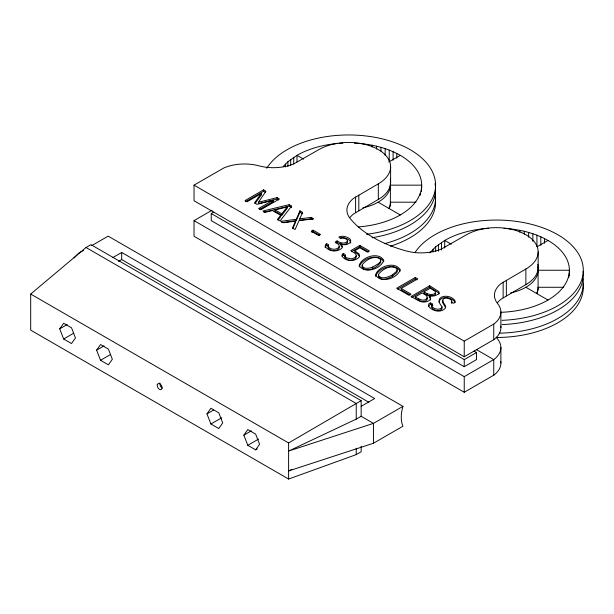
<?xml version="1.0" encoding="UTF-8"?>
<svg xmlns="http://www.w3.org/2000/svg" width="614" height="614" viewBox="0 0 614 614"><rect width="100%" height="100%" fill="white"/><g stroke="black" fill="none" stroke-linecap="round" stroke-linejoin="round"><path stroke-width="0.92" d="M431.688 305.242L431.673 306.202C433.883 309.279 439.071 310.423 441.95 307.668L442.149 306.754C431.803 295.518 450.507 292.817 455.174 301.075L454.897 302.265C454.368 304.383 450.008 302.326 451.95 301.083L451.497 300.077L448.304 298.266A4.052 2.341 0 0 0 443.646 298.703C440.131 301.274 446.478 304.475 445.641 307.645C441.811 313.47 431.688 311.344 428.449 305.872L428.534 304.79C428.58 301.497 434.965 303.684 431.688 305.242L431.673 307.622C433.883 310.699 439.071 311.843 441.95 309.088L441.75 307.054M350.855 243.083C350.264 238.846 344.193 237.196 340.425 237.871M421.511 191.698L421.664 185.152A73.028 42.159 0 0 0 400.274 155.342C387.726 148.22 373.419 144.674 359.113 143.446M569.224 275.839L569.385 270.244A73.028 42.159 0 0 0 547.995 240.435C534.602 232.852 519.252 229.283 503.987 228.339M159.74 382.982L160.377 386.252L162.111 388.14M359.167 266.898C361.761 258.172 378.677 252.807 383.75 261.733M375.561 276.361C378.147 267.635 395.063 262.27 400.144 271.196M421.511 187.915C420.007 200.018 410.359 209.159 400.274 214.969A73.028 42.159 0 0 1 358.169 226.957M501.131 312.311A73.028 42.159 0 0 0 547.995 300.054C558.072 294.252 567.727 285.103 569.224 273M435.641 293.63L435.449 294.467C432.126 297.452 427.16 295.526 424.005 293.246L424.005 291.827L430.237 288.227L435.034 291.213L435.449 293.047C432.126 296.032 427.16 294.106 424.005 291.827M325.136 247.603L325.451 246.306L326.671 245.232L328.16 246.091M281.734 222.629L296.255 220.725L296.255 219.305L299.931 210.832L302.587 212.367L299.762 218.86L299.762 220.28L311.275 218.807L312.887 219.735M296.255 220.725L299.931 212.252L299.931 210.832M296.255 219.305L280.828 221.324L283.277 222.736L295.488 221.124L292.471 228.047L295.081 229.552L298.995 220.664L313.693 218.784L311.275 217.387L299.762 218.86M292.847 228.6L295.488 222.544L295.488 221.124M362.467 265.563L362.03 267.412C367.256 273.1 377.464 267.397 380.91 262.101L380.419 260.413M428.534 306.209L430.429 304.275L432.855 305.68M443.001 300.614L442.61 302.495L445.541 307.53M278.649 199.972L277.083 199.059L258.44 203.679L258.44 202.259L265.969 191.23L263.598 189.856L244.963 200.617L247.012 201.799L261.173 193.633L261.173 195.052L255.033 203.556M59.719 328.851L63.649 323.256L71.523 327.799L75.453 337.938L71.523 343.541L63.649 338.997L59.719 328.851L67.195 324.537M96.605 350.149L100.542 344.554L108.409 349.097L112.347 359.236L108.409 364.831L100.542 360.288L96.605 350.149L104.081 345.836M206.964 413.867L210.901 408.264L218.768 412.808L222.705 422.954L218.768 428.549L210.901 424.005L206.964 413.867L213.611 410.029M243.85 435.165L247.787 429.562L255.654 434.106L259.592 444.252L255.654 449.847L247.787 445.303L243.85 435.165L251.326 430.844M342.082 256.122L343.249 255.017L345.482 256.307M451.413 303.239L451.95 302.502L451.497 301.497M280.659 215.307L277.467 219.382L280.084 220.894L291.665 206.066L289.217 204.654L262.945 211.001L265.194 212.298L272.432 210.556L280.659 215.307L280.659 216.727L277.996 220.127M281.795 215.238L281.795 213.818L287.191 206.933L275.026 209.904L275.026 211.323L281.795 215.238L287.191 208.353L287.191 206.933M429.877 252.853L435.641 246.82L444.72 240.435A73.028 42.159 0 0 1 488.721 228.316M283.146 166.509L287.92 161.735L297.007 155.342A73.028 42.159 0 0 1 337.216 143.515M356.089 255.9L355.936 257.98A6.577 3.799 0 0 1 350.832 260.206L348.691 260.067L345.505 258.433L344.891 257.634L344.845 255.501C346.726 254.442 342.382 252.554 342.082 254.703L341.99 256.038C345.528 261.886 355.583 262.009 359.543 256.575L359.129 254.019L354.8 250.696L354.8 252.116L357.755 254.027L359.674 256.744M344.845 256.921L345.367 256.376M73.987 257.941L78.653 253.183L83.573 250.343M328.137 245.815C330.34 244.779 325.85 242.699 325.451 244.886L325.136 246.183C328.191 251.709 337.193 252.461 341.791 248.302L342.382 246.981L342.09 245.523L340.908 243.911C347.678 247.227 356.726 239.644 345.183 236.674C343.303 235.584 335.298 236.766 340.854 238.316C343.211 237.265 346.419 238.47 347.624 240.688L347.463 241.548C344.584 244.242 340.01 242.906 337.101 240.911L335.244 241.985L339.135 245.001L339.105 247.104C336.303 250.243 330.716 249.936 328.214 246.59L328.137 245.815L328.214 248.01C330.716 251.356 336.303 251.663 339.105 248.524L339.135 246.421M361.155 446.263L361.155 451.774L356.235 454.613L288.611 479.043L30.7 330.14L30.7 294.06L86.029 247.503L90.949 244.664L361.155 400.658L361.155 416.277L356.235 419.116L288.611 451.06L373.45 423.376L402.961 406.338A31.989 18.466 -60 0 0 402.961 426.216L373.45 443.254L288.611 470.938L292.08 469.303M500.786 326.134A34.3 19.802 0 0 1 494.032 339.534L464.238 356.765L194.032 200.763L194.032 185.144L223.88 167.944A34.3 19.802 0 0 1 258.97 165.841A34.3 19.802 0 0 0 294.052 163.738L318.965 149.563A41.967 24.23 0 0 1 378.316 149.563A41.967 24.23 0 0 1 378.316 183.832L353.764 198.215A34.3 19.802 0 0 0 350.126 218.469A117.773 68 0 0 0 406.514 251.026L409.952 251.824A34.3 19.802 0 0 0 441.604 248.923L466.51 234.748A41.967 24.23 0 0 1 525.868 234.748A41.967 24.23 0 0 1 525.868 269.016L525.868 284.635L501.316 299.018A34.3 19.802 0 0 0 497.54 302.687M390.251 179.15A41.967 24.23 0 0 1 378.316 199.45L353.764 213.833A34.3 19.802 0 0 0 349.988 217.502M392.331 274.942L396.844 271.112L397.289 269.262C392.054 263.567 381.847 269.277 378.408 274.573L378.416 275.456C381.678 280.03 388.432 276.945 392.331 274.942L392.331 276.361C388.432 278.365 381.678 281.45 378.416 276.876L378.408 275.993M392.331 276.361L396.844 272.532L397.289 270.674L396.805 269.876M525.868 269.016L501.316 283.399A34.3 19.802 0 0 0 497.67 303.654A34.3 19.802 0 0 1 494.032 323.916L464.238 341.146L194.032 185.144M212.068 210.226L194.032 220.641L194.032 236.26L464.238 392.254L494.032 375.024A34.3 19.802 0 0 0 500.786 361.631M288.611 479.043L288.611 442.963L361.155 400.658M91.77 245.608L108.164 236.144L402.961 406.338M112.938 257.519L121.687 252.469L374.678 398.532L361.155 406.338M118.502 261.403L121.687 259.568L368.868 402.277M474.046 351.07L476.533 352.505L476.533 359.604L464.238 366.704L211.247 220.641L211.247 213.542L213.71 212.122M245.769 201.569L263.598 191.276L265.179 192.19M259.438 209.481L273.138 201.645L273.084 200.187L256.944 204.308L254.503 202.896L261.173 193.633L261.173 195.052M63.649 338.997L73.619 333.241M388.808 161.966L400.274 155.342M313.063 230.15L311.206 231.225L318.658 235.53L320.523 234.456L313.063 230.15L313.063 231.57L319.694 235.392M311.828 232.284L313.063 231.57M100.542 360.288L110.505 354.531M335.866 243.044L337.101 242.33C340.01 244.326 344.584 245.661 347.463 242.967L347.11 241.21M354.8 250.696L359.835 247.795L367.379 252.147L369.428 250.957L359.835 245.423L350.794 250.642L355.36 253.628L356.35 255.24L355.936 256.56A6.577 3.799 0 0 1 350.832 258.786L346.672 257.842L345.505 257.013L344.845 255.501M351.615 251.587L359.835 246.843L368.63 251.917M401.18 288.434L417.758 278.863L415.333 277.467L396.698 288.219L408.901 295.265L410.95 294.083L401.18 288.434L401.18 289.854L410.137 295.027M397.511 289.171L415.333 278.879L416.952 279.815M429.685 285.748L411.05 296.508L419.446 301.152L421.688 301.842A7.122 4.114 0 0 0 425.517 301.881A6.931 4.006 0 0 0 429.992 299.801L430.606 298.588L430.406 297.207L429.224 295.687L434.19 295.94L438.442 294.175A5.142 2.97 0 0 0 438.688 291.512L429.685 285.748L429.685 287.168L411.856 297.46M415.333 296.831L422.133 292.909C424.005 294.252 427.559 295.242 427.283 298.089C424.381 302.41 418.456 299.026 415.333 296.831L415.333 298.25C418.456 300.446 424.381 303.83 427.283 299.509L426.945 297.729M427.152 295.065L427.214 293.607M210.901 424.005L221.7 417.773M537.342 246.582L547.995 240.435M247.787 445.303L258.586 439.064M255.654 449.847L257.32 448.888M211.247 213.542L464.238 359.604L476.533 352.505M194.032 220.641L464.238 376.643L494.032 359.405A34.3 19.802 0 0 0 497.67 339.151A34.3 19.802 0 0 1 496.289 337.17M372.706 267.036L378.631 263.613L380.45 261.648L380.895 259.799C375.668 254.104 365.453 259.822 362.014 265.11L362.03 265.992C364.255 269.623 369.467 268.31 372.706 267.036L372.706 268.456M271.265 202.098L273.138 201.645M258.44 202.259L277.083 197.647L279.431 199.005L260.796 209.758L258.647 208.522L273.084 200.187M263.851 212.206L289.217 206.074L291.665 207.486M388.954 208.43A41.729 24.092 0 0 0 390.374 202.19L415.977 202.19M536.667 293.515A41.729 24.092 0 0 0 538.087 287.283L563.69 287.283M354.37 143.139L358.169 143.354M451.275 244.218L444.72 240.435L444.72 248.002M525.868 287.283L547.995 300.054M303.562 159.126L297.007 155.342L297.007 161.966M378.147 202.19L400.274 214.969M299.931 212.252L302.587 213.787M429.685 287.168L438.688 292.924A5.142 2.97 0 0 1 439.102 293.86M275.026 209.904L281.795 213.818M476.341 349.55L493.748 359.604L493.748 375.223M86.029 247.503L356.235 403.498L356.235 419.116M360.994 416.185L373.45 423.376L373.45 443.254M30.7 294.06L288.611 442.963M342.09 246.943L340.908 245.331L340.908 243.911M455.174 302.495C452.503 297.122 440.322 295.027 438.949 302.234M430.606 300.008L430.406 298.627L429.224 297.107L429.224 295.687M569.385 274.98L569.385 270.244L538.087 270.244L538.087 287.283M568.756 275.747L568.756 277.643M544.503 238.547L544.503 243.282M540.811 236.797L540.811 245.316M538.156 251.886L538.156 267.504M536.928 235.185L536.928 246.544M532.868 233.734L532.868 241.302M528.654 232.43L528.654 237.165M524.302 231.294L524.302 234.134M519.828 230.319L519.828 232.215M506.358 280.276L506.358 295.894M503.142 282.133L503.142 297.752M500.886 311.943L500.886 327.561M500.886 347.432L500.886 363.051M493.748 324.108L493.748 339.726M464.238 341.146L464.238 356.765M464.238 359.604L464.238 366.704M464.238 376.643L464.238 392.254M441.451 242.446L441.451 250.021M438.419 244.579L438.419 251.203M435.641 246.82L435.641 251.556M433.116 249.161L433.116 252.001M430.429 302.856L430.429 304.275M421.664 187.991L421.664 185.152L390.374 185.152L390.374 202.19M420.26 193.379L420.26 195.275M418.756 298.811L418.756 300.231M415.333 277.467L415.333 278.879M396.79 153.454L396.79 158.189M393.098 151.704L393.098 160.223M390.611 166.701L390.611 182.312M389.215 150.1L389.215 161.459M385.155 148.642L385.155 155.265M380.941 147.345L380.941 151.128M379.836 276.975L379.836 278.395M378.316 183.832L378.316 199.45M376.589 146.201L376.589 149.041M372.115 145.234L372.115 147.122M363.45 267.512L363.45 268.932M359.835 245.423L359.835 246.843M358.814 195.091L358.814 210.709M356.235 448.182L356.235 454.613M355.598 196.948L355.598 212.567M343.249 253.597L343.249 255.017M337.101 240.911L337.101 242.33M326.671 243.812L326.671 245.232M311.275 217.387L311.275 218.807M293.738 157.361L293.738 163.984M290.706 159.487L290.706 165.166M289.217 204.654L289.217 206.074M287.92 161.735L287.92 166.463M285.403 164.076L285.403 166.916M277.083 197.647L277.083 199.059M263.598 189.856L263.598 191.276M121.687 252.469L121.687 259.568M537.803 264.335A41.967 24.23 0 0 1 525.868 284.635M538.156 287.375A41.967 24.23 0 0 1 536.728 293.653M390.611 202.19A41.967 24.23 0 0 1 389.184 208.461M583.116 271.219A86.942 50.195 0 0 1 502.045 324.591M414.987 252.561A86.942 50.195 0 0 1 515.177 221.24A86.942 50.195 0 0 1 583.047 274.074A86.942 50.195 0 0 1 502.045 320.331M582.878 278.104A86.942 50.195 0 0 1 499.205 333.187M583.116 283.998A86.942 50.195 0 0 1 496.358 337.477M537.734 267.098A41.729 24.092 0 0 1 510.633 292.886M435.011 183.678A86.942 50.195 0 0 1 372.061 237.756M266.783 168.244A86.942 50.195 0 0 1 414.166 152.165A86.942 50.195 0 0 1 366.535 234.279M435.011 192.197A86.942 50.195 0 0 1 384.525 243.658M435.011 196.457A86.942 50.195 0 0 1 390.458 246.199M339.112 143.354A73.028 42.159 0 0 1 342.911 143.123M390.281 183.578A41.729 24.092 0 0 1 362.912 207.793M157.276 384.402C156.393 386.812 160.177 391.993 162.027 388.7C162.917 386.29 159.133 381.11 157.276 384.402M383.75 260.313C381.171 269.039 364.232 274.404 359.167 265.478C361.761 256.752 378.677 251.387 383.75 260.313M400.144 269.776C397.565 278.503 380.619 283.868 375.561 274.942C378.147 266.215 395.063 260.85 400.144 269.776"/></g></svg>
